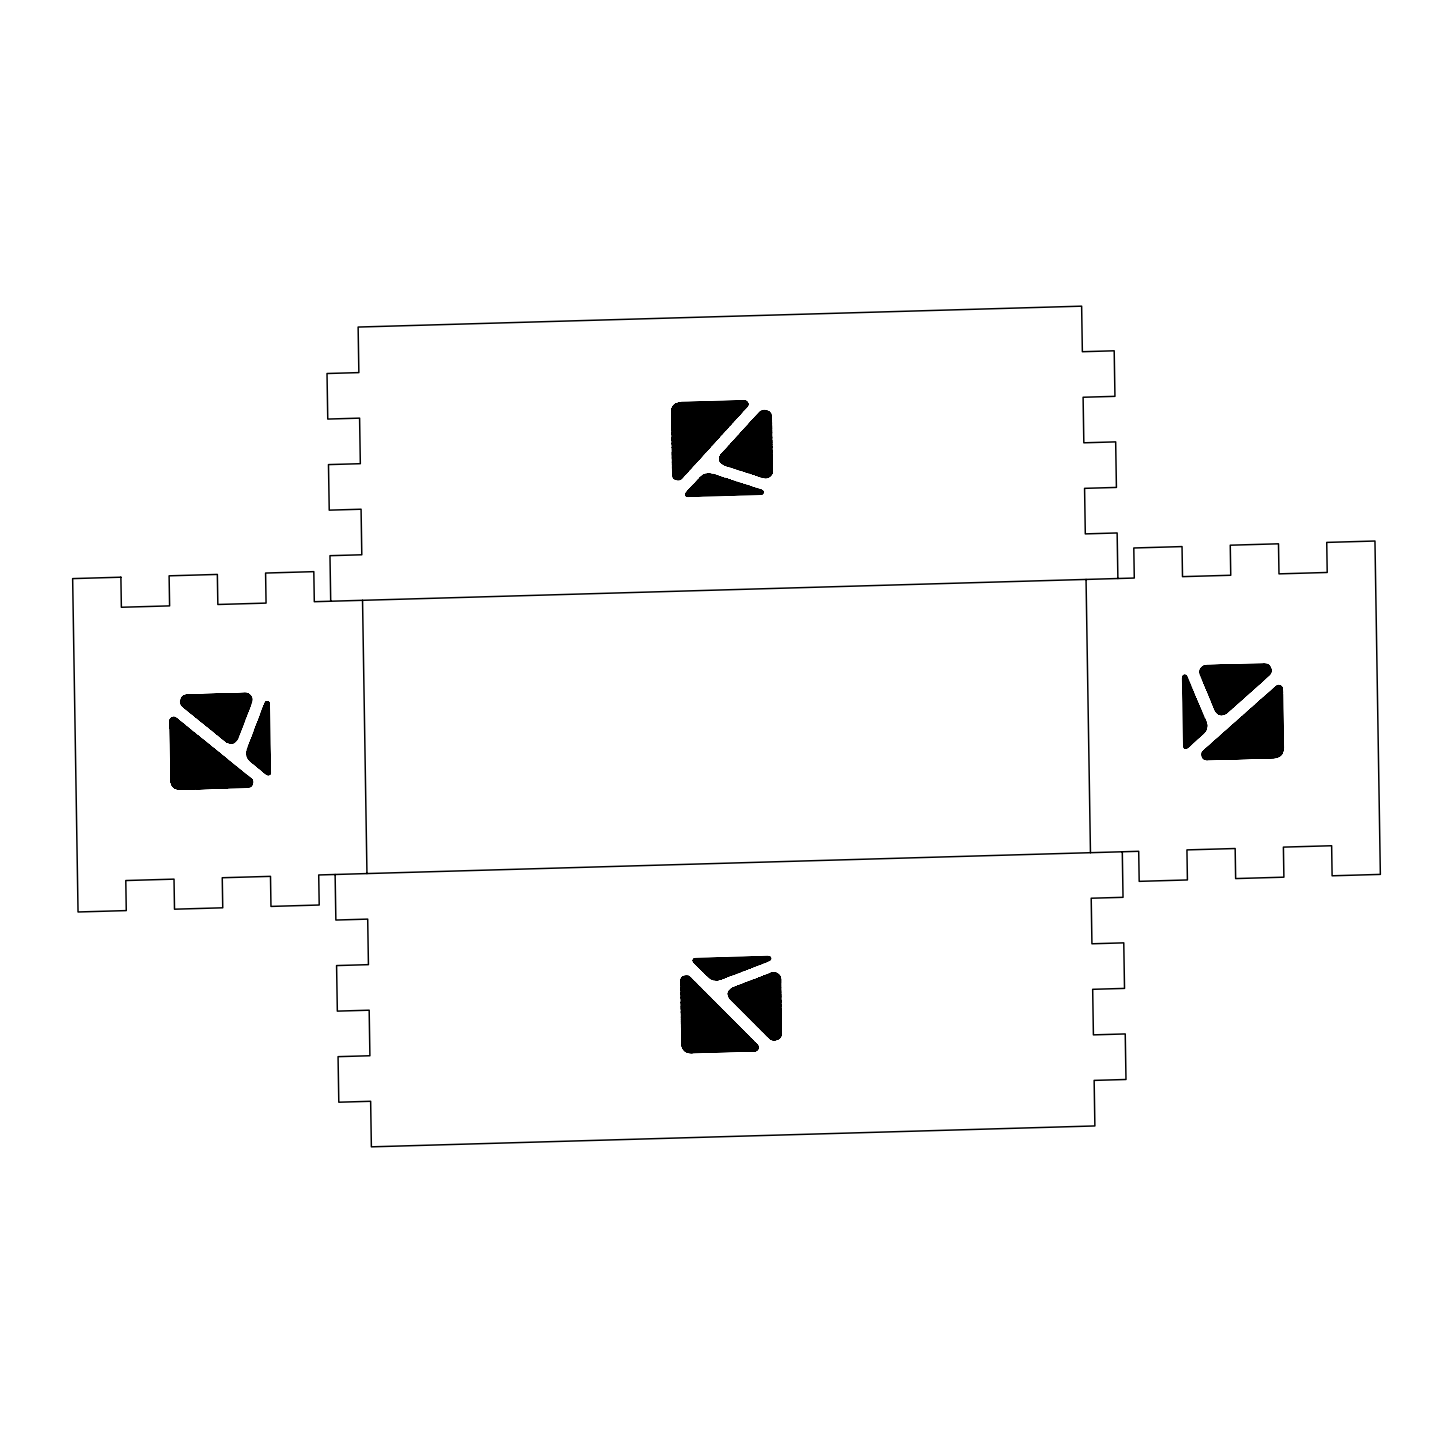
<?xml version="1.0" encoding="UTF-8"?>
<svg xmlns="http://www.w3.org/2000/svg" width="1453" height="1453" viewBox="0 0 1453 1453"><rect width="100%" height="100%" fill="white"/><g stroke="black" fill="none" stroke-linecap="round" stroke-linejoin="round"><path stroke-width="1.5" d="M762.08 963.212L717.728 979.849A11.533 10.879 -7.5 0 1 711.425 978.723L695.842 964.065A45.642 43.027 -7.5 0 1 694.062 962.158L693.971 962.031A3.487 3.287 -7.5 0 1 693.353 960.324L694.007 959.18A3.632 3.415 -7.5 0 1 695.478 958.689L767.511 956.583M780.461 979.558L780.497 1036.425A5.83 5.503 -7.5 0 1 779.08 1038.15L775.212 1039.821A6.157 5.812 -7.5 0 1 770.344 1038.623L730.205 998.538L728.443 993.725A6.175 5.812 -7.5 0 1 729.115 991.436L733.365 987.949L773.377 972.856A6.993 6.593 -7.5 0 1 779.189 975.599A7.12 6.702 -7.5 0 1 780.261 977.833L780.461 979.558L752.327 980.539M750.838 1051.046L755.378 1050.737A3.687 3.469 -7.5 0 0 757.449 1049.284L757.594 1049.03A4.686 4.413 -7.5 0 0 757.976 1048.194L758.048 1047.922A3.287 3.088 -7.5 0 0 758.121 1047.123A3.16 2.979 -7.5 0 0 757.994 1046.378L688.45 976.38A4.413 4.159 -7.5 0 0 685.634 975.926L682.946 976.979A4.522 4.268 -7.5 0 0 681.693 978.269L681.893 1043.526L683.528 1049.084A8.246 7.774 -7.5 0 0 686.179 1051.463L692.173 1052.735M1282.436 692.918L1282.164 688.195A3.687 3.469 -7.5 0 0 1280.656 686.252L1280.384 686.125A4.686 4.413 -7.5 0 0 1279.512 685.78L1279.221 685.707A3.287 3.088 -7.5 0 0 1278.368 685.634A3.16 2.979 -7.5 0 0 1277.587 685.78L1202.394 752.545A4.413 4.159 -7.5 0 0 1201.885 755.215L1202.957 757.739A4.522 4.268 -7.5 0 0 1204.301 758.902L1273.391 757.721L1279.312 756.087A8.246 7.774 -7.5 0 0 1281.873 753.544L1283.308 747.859L1282.454 693.808M672.321 408.347L673.611 477.547A4.522 4.268 -7.5 0 0 674.882 478.764L677.625 479.653A4.413 4.159 -7.5 0 0 680.422 479.054L747.623 405.096A3.16 2.979 -7.5 0 0 747.732 404.352A3.287 3.088 -7.5 0 0 747.641 403.571L747.55 403.298A4.686 4.413 -7.5 0 0 747.151 402.481L746.969 402.227A3.687 3.469 -7.5 0 0 744.862 400.901L681.657 402.554L675.718 404.17A8.246 7.774 -7.5 0 0 673.139 406.695L672.321 408.347L747.26 405.968M269.205 704.523L270.276 772.524A3.632 3.415 -7.5 0 1 269.822 773.959L268.66 774.631A3.487 3.287 -7.5 0 1 266.825 774.104L266.68 774.031A45.642 43.027 -7.5 0 1 264.573 772.433L248.354 758.412A11.533 10.879 -7.5 0 1 246.865 752.545L265.754 702.326A1.98 1.871 -7.5 0 1 268.206 702.108M249.553 706.812L237.584 738.16L234.078 742.338A6.175 5.812 -7.5 0 1 231.681 743.064L226.523 741.629L182.261 705.613A6.157 5.812 -7.5 0 1 180.735 701.072L182.352 697.349A5.83 5.503 -7.5 0 1 184.113 695.933L246.138 693.481A7.12 6.702 -7.5 0 1 248.536 694.389A6.993 6.593 -7.5 0 1 251.732 699.728L249.553 706.812L249.353 694.952M170.891 779.97L172.526 785.564A8.246 7.774 -7.5 0 0 175.159 787.962L181.116 789.233L250.188 786.436A4.522 4.268 -7.5 0 0 251.496 785.201L252.477 782.604A4.413 4.159 -7.5 0 0 251.896 779.97M720.851 455.316L719.798 459.402A6.175 5.812 -7.5 0 0 720.543 461.654L724.92 464.906L765.386 477.674A6.993 6.593 -7.5 0 0 771.089 474.586A7.12 6.702 -7.5 0 0 772.088 472.298L770.435 413.742A5.83 5.503 -7.5 0 0 768.964 412.107L765.041 410.672A6.157 5.812 -7.5 0 0 760.21 412.143L720.851 455.316L771.87 453.954L720.652 455.643M1182.651 678.17L1183.777 746.17A3.632 3.415 -7.5 0 0 1184.286 747.55L1185.466 748.168A3.487 3.287 -7.5 0 0 1187.283 747.55L1187.428 747.46A45.642 43.027 -7.5 0 0 1189.48 745.752L1205.227 730.805A11.533 10.879 -7.5 0 0 1206.535 724.847L1186.048 675.772A1.98 1.871 -7.5 0 0 1183.596 675.699A3.705 3.487 -7.5 0 0 1182.742 678.151M690.901 487.99L688.195 490.914A45.642 43.027 -7.5 0 0 686.47 492.948L686.379 493.076A3.487 3.287 -7.5 0 0 685.816 494.819L686.524 495.909A3.632 3.415 -7.5 0 0 688.014 496.308L760.046 494.256A3.705 3.487 -7.5 0 0 762.698 493.402A1.998 1.889 -7.5 0 0 762.207 490.787L709.536 473.896A11.533 10.879 -7.5 0 0 703.288 475.385L691.21 487.663M1268.996 674.828L1269.559 674.228A6.157 5.812 -7.5 0 0 1270.939 669.615L1269.195 665.983A5.83 5.503 -7.5 0 0 1267.397 664.675L1205.336 665.801A7.12 6.702 -7.5 0 0 1202.975 666.836A6.993 6.593 -7.5 0 0 1199.96 672.376L1215.344 709.936L1218.976 713.913A6.175 5.812 -7.5 0 0 1221.392 714.495L1226.495 712.769L1268.996 674.828L1268.887 665.674M251.896 779.97L174.614 717.619A3.16 2.979 -7.5 0 0 173.815 717.528A3.287 3.088 -7.5 0 0 172.98 717.637L172.689 717.709A4.686 4.413 -7.5 0 0 171.817 718.109L171.563 718.272A3.687 3.469 -7.5 0 0 170.11 720.288L170.001 724.575M763.243 962.758L769.799 959.943A1.998 1.889 -7.5 0 0 770.126 957.418A3.705 3.487 -7.5 0 0 767.529 956.655M678.26 403.044L745.516 401.101M676.045 403.97L746.715 401.918M675.027 404.642L747.187 402.554M674.755 404.86L747.314 402.753M674.047 405.514L747.587 403.389M673.865 405.732L747.641 403.607M673.266 406.495L747.732 404.352M673.193 406.604L747.732 404.461M672.757 407.367L747.623 405.096M672.703 407.476L747.568 405.314M672.103 408.983L746.588 406.84M672.049 409.201L746.497 406.949M671.904 409.855L745.789 407.712M671.867 410.073L745.68 407.821M744.971 408.602L671.758 410.818L744.771 408.82M671.704 411.671L744.172 409.474M671.704 411.78L743.972 409.692M671.704 412.634L743.373 410.345M671.704 413.487L742.574 411.235M762.607 410.872L765.749 410.781M671.722 414.123L741.775 412.107M761.045 411.544L767.674 411.362M671.722 414.341L741.666 412.216M760.7 411.78L768.11 411.562M671.74 414.977L740.976 412.979M759.883 412.434L769.055 412.18M671.74 415.195L740.867 413.088M759.665 412.652L769.309 412.38M671.758 415.939L740.176 413.869M758.92 413.433L769.999 413.106L758.811 413.542M671.758 416.048L739.977 414.087M739.377 414.741L671.758 416.793L739.177 414.959M770.544 413.942L758.085 414.305L770.599 414.051M671.776 417.756L738.578 415.612M757.158 415.286L770.944 414.886M671.795 418.609L737.779 416.484M756.341 416.176L771.162 415.74M671.795 419.245L736.98 417.374M755.723 416.829L771.252 416.375M671.813 419.463L736.871 417.483M755.524 417.047L771.289 416.593M671.813 420.099L736.181 418.246M754.924 417.701L771.307 417.229L754.725 417.919M671.813 420.317L736.072 418.355M735.381 419.118L671.831 421.061L735.182 419.336M754.016 418.7L771.325 418.083L753.925 418.809M671.849 421.915L734.582 420.008M753.217 419.572L771.343 418.936M671.849 422.024L734.383 420.226M753.126 419.681L771.343 419.154M671.867 422.877L733.783 420.88M752.327 420.553L771.361 419.79M671.867 423.513L732.984 421.751M751.728 421.225L771.38 420.643L751.528 421.443M671.867 423.731L732.875 421.86M671.885 424.367L732.185 422.641L671.885 424.585M750.929 422.096L771.38 421.497L750.729 422.314M671.904 425.329L731.386 423.513M750.02 423.077L771.398 422.351M671.904 425.438L731.186 423.731M749.93 423.186L771.398 422.569M671.922 426.183L730.587 424.385M749.239 423.949L771.416 423.204M671.922 426.292L730.387 424.603M749.13 424.076L771.416 423.422M671.922 427.146L729.787 425.275M748.331 424.948L771.434 424.058M671.94 427.999L728.988 426.147M747.55 425.82L771.452 424.912M671.958 428.635L728.189 427.019L671.958 428.853M746.951 426.474L771.452 425.765M746.751 426.692L771.452 425.874M671.976 429.507L727.39 427.89M746.152 427.364L771.47 426.619M671.976 429.707L727.299 427.999M745.952 427.582L771.47 426.728M671.976 430.451L726.591 428.78M745.262 428.344L771.489 427.473M671.994 430.56L726.391 428.998M745.153 428.453L771.489 427.691M725.792 429.652L671.994 431.305L725.592 429.87M771.507 428.326L744.463 429.216L771.507 428.544M672.012 432.267L724.993 430.524M743.573 430.215L771.507 429.18M672.031 432.921L724.193 431.414M742.973 430.869L771.525 430.034M672.031 433.121L724.084 431.523M742.774 431.087L771.525 430.142M672.031 433.775L723.394 432.286M742.174 431.741L771.543 430.887L741.974 431.959M672.049 433.975L723.285 432.395M722.595 433.157L672.049 434.719L722.395 433.375M741.284 432.722L771.561 431.759M741.175 432.849L771.561 431.959M721.796 434.047L672.067 435.591L721.596 434.265M740.485 433.612L771.561 432.613M740.376 433.721L771.579 432.812M672.085 436.536L720.997 434.919M739.577 434.592L771.579 433.466M672.103 437.389L720.198 435.791M738.778 435.464L771.597 434.32M672.103 438.043L719.398 436.681M738.197 436.136L771.616 435.173L737.997 436.354M672.103 438.243L719.289 436.79M672.121 438.897L718.599 437.553M737.397 437.008L771.616 436.027L737.198 437.226M672.121 439.097L718.49 437.662M672.14 439.859L717.8 438.425M736.489 437.989L771.634 436.881M672.14 439.95L717.6 438.643M736.399 438.098L771.634 437.081M672.14 440.604L717.001 439.296M735.69 438.879L771.652 437.734M672.158 440.804L716.801 439.532M735.599 438.988L771.652 437.934M672.158 441.658L716.202 440.186M734.8 439.859L771.67 438.588M672.176 442.529L715.403 441.058M734.001 440.731L771.67 439.442M672.194 443.165L714.604 441.93M733.402 441.403L771.688 440.295M672.194 443.383L714.495 442.039M733.202 441.621L771.688 440.404M672.212 444.019L713.804 442.82M732.603 442.275L771.706 441.149M672.212 444.237L713.695 442.929M732.403 442.493L771.706 441.258M713.005 443.692L672.212 444.981L712.805 443.91M731.694 443.256L771.725 442.003M731.604 443.365L771.725 442.202M712.206 444.564L672.23 445.835L712.006 444.781M730.895 444.128L771.725 442.856M730.805 444.255L771.743 443.056M672.249 446.797L711.407 445.453M730.005 445.127L771.743 443.71M672.267 447.433L710.608 446.325L672.267 447.651M729.406 445.78L771.761 444.564M729.206 445.998L771.761 444.672M728.607 446.652L771.779 445.417L728.407 446.87M709.01 448.087L672.285 449.249L708.81 448.305M771.779 446.271L727.699 447.651L771.779 446.489M726.9 448.523L771.797 447.124M726.809 448.632L771.797 447.342M672.321 451.066L707.411 449.831M726.01 449.504L771.815 447.978M672.339 451.919L706.612 450.702M725.21 450.394L771.815 448.832M672.339 452.555L705.831 451.592M724.593 451.048L771.834 449.685L724.393 451.265M672.339 452.773L705.722 451.701M672.358 453.409L705.032 452.464L672.358 453.627M723.794 451.919L771.834 450.539M723.576 452.137L771.834 450.648M672.376 454.371L704.233 453.336M771.852 451.393L722.867 452.918L771.852 451.611M672.376 454.48L704.033 453.554M672.376 455.225L703.434 454.226M771.852 452.246L722.032 453.79L771.852 452.464M672.394 455.334L703.234 454.444M672.394 456.188L702.634 455.098M721.215 454.771L771.87 453.1M672.412 456.823L701.835 455.97M672.412 457.041L701.726 456.079M672.43 457.677L701.036 456.86M720.343 456.296L771.888 454.807M672.43 457.895L700.945 456.968M720.252 456.514L771.888 454.916M672.43 458.639L700.237 457.731M719.998 457.259L771.888 455.661M672.448 458.748L700.037 457.949M719.961 457.368L771.906 455.879M699.438 458.603L672.448 459.493L699.238 458.821M771.906 456.514L719.816 458.131L771.906 456.732M672.467 460.456L698.639 459.475M719.78 458.985L771.924 457.368M672.485 461.309L697.84 460.365M719.853 459.729L771.924 458.222M672.485 461.945L697.059 461.237L672.503 462.163M771.943 459.075L720.052 460.583L771.943 459.184M672.503 462.799L696.259 462.108M720.416 461.418L771.961 459.929L720.47 461.527M672.503 463.017L696.15 462.217M695.46 462.998L672.521 463.761L695.26 463.216M720.942 462.254L771.979 460.783M721.124 462.472L771.979 461.001M672.539 464.615L694.661 463.87M721.705 463.089L771.997 461.636M672.539 464.724L694.461 464.088M721.941 463.289L771.997 461.854M672.557 465.578L693.862 464.742M722.795 463.907L771.997 462.49M672.557 466.431L693.063 465.632M724.411 464.724L772.015 463.344M672.576 467.067L692.264 466.504L672.576 467.285M726.736 465.505L772.052 464.197L727.045 465.614M672.594 467.92L691.465 467.376M729.134 466.286L772.07 465.051M672.594 468.138L691.374 467.485M729.424 466.395L772.07 465.16M672.612 468.883L690.665 468.266M731.513 467.085L772.088 465.904M672.612 468.992L690.466 468.484M732.112 467.267L772.088 466.122M672.63 469.846L689.866 469.137M733.91 467.866L772.124 466.976M672.63 470.699L689.067 470.009M736.308 468.647L772.142 467.83M672.648 471.335L688.268 470.881M738.705 469.428L772.161 468.465M672.648 471.553L688.177 471.008M738.996 469.537L772.179 468.683M672.666 472.189L687.487 471.771L672.666 472.407M741.103 470.227L772.197 469.319M741.393 470.318L772.197 469.537M672.685 473.151L686.67 472.643M743.5 471.008L772.233 470.282M672.685 473.26L686.47 472.861M744.099 471.208L772.233 470.391M685.87 473.515L672.685 474.005L685.671 473.732M745.898 471.789L772.233 471.026M746.497 471.989L772.233 471.244M672.721 474.75L685.071 474.404M707.865 473.95L709.772 473.896M748.295 472.57L772.161 471.88M672.83 475.603L684.272 475.276M704.269 474.913L713.586 474.641M750.692 473.351L771.961 472.752M683.455 476.148L673.066 476.457L683.364 476.257M702.943 475.585L715.385 475.24M753.09 474.15L771.652 473.605M702.58 475.821L715.984 475.422M753.399 474.241L771.597 473.714M673.447 477.292L682.656 477.038M701.636 476.493L717.782 476.021M755.487 474.931L771.162 474.477M673.502 477.401L682.547 477.147M701.363 476.711L718.381 476.221M755.796 475.022L771.089 474.586M674.083 478.128L681.838 477.91M700.491 477.474L720.488 476.893M757.885 475.712L770.49 475.349M674.301 478.346L681.62 478.128M700.382 477.583L720.779 477.002M758.484 475.912L770.272 475.567M675.209 478.963L680.821 478.8M699.656 478.364L722.886 477.692M760.282 476.493L769.509 476.239M675.627 479.163L680.476 479.018M699.565 478.473L723.176 477.783M760.882 476.693L769.2 476.457M698.82 479.345L725.592 478.564M762.662 477.292L767.91 477.129M698.239 479.999L727.39 479.163M698.039 480.216L727.989 479.363M697.458 480.87L729.806 479.944M697.258 481.088L730.405 480.144M696.55 481.869L732.512 480.834M696.459 481.978L732.821 480.925M695.751 482.741L734.927 481.615M695.66 482.85L735.218 481.706M694.843 483.722L737.634 482.487M694.025 484.612L740.049 483.286M693.408 485.266L741.847 483.867M693.208 485.484L742.465 484.067M692.609 486.137L744.263 484.648M692.391 486.355L744.862 484.848M691.682 487.136L746.969 485.538M691.592 487.245L747.278 485.629M749.385 486.319L690.883 488.008L749.675 486.41M689.975 488.989L752.091 487.209M689.358 489.661L753.889 487.79M689.158 489.879L754.507 487.99M688.54 490.533L756.305 488.571M688.341 490.751L756.904 488.771M758.956 489.461L687.669 491.514L759.229 489.552M686.924 492.385L761.209 490.242M686.833 492.494L761.481 490.351M686.197 493.384L762.589 491.168M685.889 494.238L762.916 492.022M762.335 493.53L686.216 495.727L762.207 493.639M694.025 959.162L769.545 956.982M693.699 959.38L769.836 957.182M693.335 960.142L770.362 957.927M693.335 960.251L770.399 958.017M693.426 960.887L770.453 958.671M693.499 961.105L770.435 958.871M693.771 961.741L770.163 959.525M694.425 962.576L769.073 960.415M695.188 963.393L766.857 961.323M695.297 963.502L766.585 961.45M696.005 964.229L764.55 962.249M696.096 964.338L764.26 962.376M696.841 965.064L762.189 963.176M697.04 965.264L761.59 963.412M697.676 965.9L759.792 964.102M697.894 966.1L759.211 964.338M698.512 966.717L757.413 965.028M699.347 967.553L755.033 965.936M700.183 968.388L752.654 966.863M700.292 968.479L752.363 966.99M701.036 969.205L750.275 967.789M701.127 969.314L749.984 967.898M701.872 970.041L747.895 968.715M702.09 970.241L747.296 968.951M702.707 970.876L745.516 969.641M702.925 971.076L744.917 969.859M703.561 971.694L743.119 970.568M740.739 971.476L704.378 972.529L740.449 971.603M705.214 973.365L738.36 972.402M705.304 973.474L738.07 972.529M706.031 974.2L735.981 973.328M706.231 974.4L735.381 973.564M706.83 975.017L733.602 974.255M770.998 973.274L775.63 973.147M707.03 975.235L733.002 974.491M770.689 973.401L775.938 973.238M683.255 976.779L688.867 976.616M707.611 975.853L731.222 975.181M768.328 974.309L777.555 974.055M682.165 977.651L689.903 977.433M708.446 976.688L728.843 976.089M765.967 975.235L778.554 974.872M681.675 978.305L690.538 978.051M709.445 977.506L726.482 977.015M764.187 975.926L779.117 975.508M681.548 978.523L690.756 978.269M709.591 977.615L726.173 977.142M763.588 976.162L779.262 975.708M681.257 979.177L691.374 978.886M710.699 978.323L724.103 977.942M761.826 976.852L779.662 976.343M681.185 979.395L691.592 979.104M710.88 978.432L723.812 978.051M761.227 977.088L779.771 976.543M681.003 980.139L692.318 979.831M712.424 979.14L721.741 978.868M759.156 977.887L780.098 977.288L758.847 978.014M680.985 980.248L692.427 979.921M712.987 979.34L721.124 979.104M693.154 980.648L680.912 981.011L693.263 980.757M716.038 979.885L717.945 979.831M756.777 978.813L780.334 978.141M756.486 978.922L780.352 978.25M680.894 981.974L694.098 981.592M754.107 979.849L780.461 979.086M680.912 982.609L694.716 982.21M680.912 982.827L694.915 982.41M751.746 980.775L780.461 979.849M680.93 983.463L695.533 983.045M749.966 981.465L780.461 980.593M680.93 983.681L695.751 983.245M749.367 981.701L780.461 980.702M680.948 984.426L696.459 983.972M747.296 982.5L780.461 981.447M680.948 984.535L696.568 984.081M746.987 982.628L780.461 981.665M697.295 984.807L680.948 985.279L697.404 984.916M744.917 983.427L780.461 982.301M744.626 983.554L780.461 982.519M680.967 986.242L698.221 985.733M742.265 984.462L780.461 983.154M680.985 987.096L699.038 986.569M739.886 985.388L780.461 984.008M680.985 987.731L699.674 987.186M738.124 986.078L780.461 984.862L737.525 986.315M681.003 987.949L699.874 987.404M681.003 988.585L700.491 988.022M735.763 987.005L780.479 985.715L735.182 987.241M681.003 988.803L700.691 988.222M733.129 988.04L780.479 986.569L732.857 988.149M681.039 990.401L702.253 989.784M731.44 988.948L780.497 987.422M681.039 990.51L702.344 989.893M731.277 989.057L780.497 987.64M681.057 991.364L703.179 990.728M730.223 989.947L780.497 988.276M681.057 992.217L703.997 991.545M729.497 990.819L780.515 989.13M681.076 992.853L704.614 992.181M729.097 991.473L780.533 989.983L728.988 991.691M681.076 993.071L704.832 992.381M681.094 993.707L705.45 992.998M728.716 992.326L780.533 990.837M681.094 993.925L705.649 993.216M728.661 992.544L780.533 990.946M681.094 994.669L706.376 993.943M728.48 993.307L780.552 991.691M681.112 994.778L706.467 994.052M728.48 993.416L780.552 991.909M728.425 994.161L780.57 992.544M728.425 994.27L780.57 992.762M681.13 996.486L708.12 995.705M728.48 994.905L780.588 993.398M681.148 997.121L708.737 996.322M780.606 994.252L728.661 995.759L780.606 994.361M681.148 997.339L708.955 996.54M681.148 997.975L709.573 997.158M780.624 995.105L728.97 996.595L780.624 995.214M681.166 998.193L709.772 997.357M710.499 998.084L681.166 998.938L710.59 998.193M729.406 997.448L780.642 995.959M729.551 997.648L780.642 996.177M711.316 998.919L681.185 999.791L711.425 999.028M729.987 998.284L780.661 996.812M730.169 998.483L780.661 997.03M681.203 1000.754L712.242 999.864M730.732 999.101L780.679 997.666M681.221 1001.607L713.078 1000.681M731.604 999.936L780.697 998.52M681.221 1002.243L713.695 1001.317M732.457 1000.772L780.715 999.373L732.548 1000.881M681.221 1002.461L713.895 1001.517M681.239 1003.097L714.513 1002.134M681.239 1003.315L714.731 1002.352M715.439 1003.079L681.257 1004.059L715.548 1003.188M734.128 1002.425L780.733 1001.081M734.328 1002.643L780.751 1001.299M681.275 1004.913L716.275 1003.914L681.275 1005.022M734.964 1003.26L780.751 1001.934M735.164 1003.46L780.77 1002.152M681.275 1005.876L717.201 1004.84M735.781 1004.096L780.77 1002.788M681.294 1006.511L717.818 1005.458M736.617 1004.913L780.788 1003.642L736.707 1005.022M681.294 1006.729L718.018 1005.676M681.312 1007.365L718.636 1006.293M737.434 1005.748L780.806 1004.495M681.312 1007.583L718.854 1006.493M737.543 1005.857L780.806 1004.604M681.33 1008.328L719.58 1007.22M738.269 1006.584L780.824 1005.349M681.33 1008.436L719.671 1007.329M738.469 1006.784L780.824 1005.567M681.33 1009.181L720.397 1008.055M739.087 1007.419L780.842 1006.202M681.348 1009.29L720.506 1008.164M739.305 1007.619L780.842 1006.42M681.348 1010.144L721.324 1009M739.922 1008.237L780.842 1007.056M681.366 1010.997L722.159 1009.817M740.739 1009.072L780.86 1007.91M681.384 1011.633L722.777 1010.453M741.575 1009.908L780.879 1008.763M681.384 1011.851L722.976 1010.652M741.666 1009.998L780.879 1008.872M681.384 1012.487L723.594 1011.27M780.897 1009.617L742.392 1010.743L780.897 1009.726M681.403 1012.705L723.812 1011.488M724.52 1012.214L681.403 1013.449L724.629 1012.323M743.228 1011.56L780.915 1010.471M743.427 1011.778L780.915 1010.689M725.356 1013.05L681.421 1014.303L725.465 1013.141M744.045 1012.396L780.915 1011.324M744.263 1012.596L780.933 1011.542M681.439 1015.157L726.282 1013.976M744.88 1013.231L780.933 1012.178M681.457 1016.119L727.099 1014.812M745.698 1014.049L780.951 1013.032M727.735 1015.429L681.457 1016.773L727.935 1015.629M746.533 1014.884L780.969 1013.885L746.624 1014.993M681.475 1017.627L728.552 1016.265M681.475 1017.826L728.77 1016.464M729.479 1017.191L681.493 1018.571L729.588 1017.3M748.186 1016.555L780.987 1015.593M748.386 1016.755L780.987 1015.81M681.511 1019.425L730.314 1018.026M749.003 1017.372L781.006 1016.446M681.511 1019.534L730.423 1018.135M749.203 1017.59L781.006 1016.664M681.511 1020.387L731.24 1018.953M749.821 1018.208L781.024 1017.3M681.53 1021.041L731.858 1019.588M750.656 1019.043L781.024 1018.153L750.765 1019.134M681.53 1021.241L732.076 1019.788M681.548 1021.895L732.693 1020.406M751.473 1019.861L781.042 1019.025M681.548 1022.095L732.893 1020.624M751.582 1019.97L781.042 1019.116M681.566 1022.858L733.62 1021.35M752.309 1020.696L781.06 1019.879M681.566 1022.948L733.729 1021.441M752.509 1020.914L781.06 1020.079M681.566 1023.711L734.455 1022.185M753.126 1021.532L781.078 1020.732M681.566 1023.802L734.564 1022.276M753.326 1021.731L781.078 1020.932M681.584 1024.656L735.381 1023.112M753.944 1022.367L781.078 1021.586M681.602 1025.509L736.217 1023.947M754.779 1023.184L781.096 1022.44M681.62 1026.163L736.834 1024.565M755.596 1024.02L781.115 1023.293M681.62 1026.363L737.034 1024.765M755.705 1024.129L781.115 1023.384M681.62 1027.017L737.652 1025.4M756.414 1024.855L781.133 1024.147L756.523 1024.964M681.62 1027.217L737.87 1025.6M738.578 1026.327L681.639 1027.979L738.687 1026.436M757.231 1025.691L781.151 1025.001M757.449 1025.891L781.151 1025.2M739.414 1027.162L681.657 1028.833L739.523 1027.271M758.066 1026.508L781.151 1025.854L758.266 1026.726M681.675 1029.796L740.34 1028.088M758.884 1027.344L781.169 1026.708M681.675 1030.431L740.957 1028.724M759.701 1028.179L781.187 1027.562M681.693 1030.649L741.175 1028.924M759.81 1028.288L781.187 1027.671M681.693 1031.285L741.793 1029.541M760.537 1029.015L781.187 1028.415L760.627 1029.105M681.693 1031.503L741.993 1029.759M742.719 1030.486L681.711 1032.248L742.828 1030.577M761.354 1029.832L781.205 1029.269M761.572 1030.05L781.205 1029.469M681.729 1033.101L743.536 1031.303M762.189 1030.667L781.224 1030.123M681.729 1033.21L743.645 1031.412M762.389 1030.867L781.224 1030.322M681.748 1034.064L744.481 1032.248M763.007 1031.503L781.242 1030.976M681.748 1034.917L745.298 1033.083M763.842 1032.32L781.242 1031.83M681.766 1035.553L745.916 1033.701M764.659 1033.156L781.26 1032.683L764.768 1033.265M681.766 1035.771L746.134 1033.9M681.784 1036.407L746.751 1034.536M765.495 1033.991L781.26 1033.537M681.784 1036.625L746.951 1034.736M765.604 1034.1L781.242 1033.646M681.802 1037.369L747.677 1035.462M766.33 1034.827L781.169 1034.391M681.802 1037.478L747.786 1035.571M766.548 1035.026L781.133 1034.609M767.184 1035.644L780.969 1035.244M767.384 1035.862L780.915 1035.462M681.82 1039.186L749.439 1037.224M768.038 1036.479L780.661 1036.116M681.838 1040.039L750.257 1038.06M768.891 1037.315L780.17 1036.988M681.838 1040.675L750.874 1038.677M779.426 1037.86L769.763 1038.132L779.298 1037.969M681.857 1040.893L751.092 1038.895M681.857 1041.529L751.71 1039.513M770.835 1038.968L778.245 1038.75M681.857 1041.747L751.909 1039.712M770.998 1039.058L778.045 1038.859M752.636 1040.439L681.875 1042.491L752.745 1040.548M772.76 1039.767L775.902 1039.676M681.893 1043.454L753.562 1041.383M681.911 1044.089L754.398 1042.219M755.015 1042.836L682.002 1044.943L755.233 1043.036M682.129 1045.797L755.851 1043.672M682.165 1045.906L756.069 1043.872M682.347 1046.632L756.795 1044.598M682.42 1046.85L756.904 1044.707M682.656 1047.486L757.522 1045.434L682.747 1047.704M683.055 1048.321L757.994 1046.378M683.582 1049.175L758.139 1047.232M685.198 1050.828L757.758 1048.739M685.344 1050.937L757.703 1048.848M686.506 1051.645L757.176 1049.611M686.942 1051.845L756.977 1049.829M688.758 1052.444L756.014 1050.501M689.775 1052.626L755.415 1050.719M747.06 1051.155L749.421 1051.1M262.866 771.053L261.613 712.152M170.001 725.029L170.055 728.153M1281.909 687.578L1282.945 751.092M1280.983 686.506L1282.073 753.217M1280.075 685.979L1281.183 754.488M1279.167 685.689L1280.293 755.36M1278.495 685.634L1279.403 756.032M1277.587 685.78L1278.513 756.541M1276.697 686.179L1277.605 756.94M1275.788 686.833L1276.697 757.231M1274.899 687.65L1275.807 757.449M1274.009 688.45L1274.899 757.594M1273.119 689.249L1273.99 757.685M1272.229 690.048L1273.1 757.721M1270.757 668.961L1270.794 671.922M1271.339 690.829L1272.192 757.739M1269.813 666.764L1269.922 673.756M1270.449 691.628L1271.284 757.776M1269.559 692.427L1270.376 757.794M1267.979 664.984L1268.142 675.627M1268.651 693.208L1269.468 757.83M1267.07 664.53L1267.252 676.444M1267.761 694.007L1268.578 757.848M1266.162 664.239L1266.362 677.261M1266.871 694.806L1267.67 757.885M1265.254 664.075L1265.472 678.079M1265.981 695.587L1266.762 757.903M1264.346 664.003L1264.582 678.878M1265.091 696.387L1265.854 757.939M1263.656 664.003L1263.692 679.677M1264.201 697.186L1264.964 757.957M1263.02 680.276L1262.766 664.021L1262.802 680.476M1263.311 697.967L1264.273 757.976M1263.202 698.076L1264.056 757.976M1262.13 681.076L1261.858 664.057L1261.912 681.275M1262.421 698.766L1263.365 758.012M1262.312 698.875L1263.147 758.012M1261.24 681.857L1260.95 664.075L1261.022 682.056M1261.531 699.565L1262.475 758.03M1261.404 699.656L1262.239 758.03M1260.35 682.656L1260.042 664.112L1260.114 682.856M1260.623 700.364L1261.567 758.048M1260.514 700.455L1261.331 758.066M1259.46 683.455L1259.133 664.13L1259.224 683.655M1259.733 701.145L1260.659 758.085M1259.624 701.254L1260.441 758.085M1258.552 684.236L1258.244 664.148L1258.334 684.436M1258.843 701.944L1259.751 758.103M1258.734 702.035L1259.533 758.121M1257.662 685.035L1257.335 664.184L1257.444 685.235M1257.953 702.743L1258.843 758.139M1257.844 702.834L1258.625 758.139M1256.772 685.816L1256.427 664.203L1256.554 686.016M1257.063 703.524L1257.953 758.157M1256.954 703.633L1257.717 758.157M1255.882 686.615L1255.519 664.239L1255.664 686.815M1256.173 704.324L1257.045 758.194M1256.064 704.414L1256.809 758.194M1254.992 687.396L1254.611 664.257L1254.774 687.596M1256.137 758.212L1255.283 705.123L1255.919 758.212M1254.102 688.195L1253.721 664.293L1253.885 688.395M1254.393 705.904L1255.229 758.23M1254.284 706.013L1255.011 758.248M1253.212 688.976L1252.813 664.312L1252.976 689.176M1254.32 758.266L1253.503 706.703L1254.102 758.266M1252.323 689.775L1251.905 664.33L1252.086 689.975M1252.595 707.502L1253.43 758.284M1252.486 707.593L1253.194 758.303M1251.433 690.556L1250.997 664.366L1251.196 690.756M1252.522 758.321L1251.705 708.283L1252.286 758.321M1250.524 691.356L1250.089 664.384L1250.306 691.555M1250.815 709.082L1251.614 758.339M1250.706 709.191L1251.396 758.357M1249.634 692.137L1249.199 664.421L1249.417 692.336M1249.925 709.881L1250.706 758.375M1249.816 709.972L1250.488 758.375M1248.745 692.936L1248.29 664.439L1248.527 693.135M1249.035 710.68L1249.798 758.393M1248.926 710.771L1249.58 758.393M1247.855 693.735L1247.382 664.475L1247.637 693.916M1248.145 711.461L1248.908 758.412M1248.036 711.57L1248.672 758.43M1246.965 694.516L1246.474 664.493L1246.747 694.716M1247.255 712.261L1248 758.448M1247.146 712.37L1247.764 758.448M1246.075 695.315L1245.566 664.53L1245.857 695.515M1246.365 713.06L1247.092 758.466M1246.256 713.151L1246.874 758.484M1245.185 696.096L1244.676 664.548L1244.949 696.296M1245.475 713.859L1246.184 758.502M1245.348 713.95L1245.966 758.502M1244.295 696.895L1243.768 664.566L1244.059 697.095M1244.567 714.64L1245.275 758.52M1244.458 714.749L1245.058 758.539M1243.405 697.694L1242.86 664.602L1243.169 697.894M1243.677 715.439L1244.386 758.557M1243.568 715.548L1244.149 758.557M1242.497 698.475L1241.952 664.62L1242.279 698.675M1243.477 758.575L1242.787 716.238L1243.241 758.575M1241.607 699.274L1241.062 664.657L1241.389 699.474M1241.897 717.019L1242.569 758.611M1241.788 717.128L1242.351 758.611M1240.717 700.074L1240.154 664.675L1240.499 700.273M1241.661 758.629L1241.007 717.818L1241.443 758.629M1239.827 700.855L1239.246 664.711L1239.609 701.054M1240.117 718.617L1240.771 758.648M1240.008 718.708L1240.535 758.666M1238.937 701.654L1238.337 664.729L1238.719 701.853M1239.863 758.684L1239.227 719.398L1239.627 758.684M1237.429 664.766L1238.047 702.453M1238.337 720.198L1238.955 758.702M1237.32 664.766L1237.829 702.653M1238.228 720.288L1238.719 758.72M1236.539 664.784L1237.157 703.234M1237.447 720.997L1238.047 758.738M1236.412 664.784L1236.921 703.434M1237.32 721.088L1237.829 758.738M1235.631 664.802L1236.267 704.033M1236.539 721.778L1237.139 758.757M1235.522 664.82L1236.031 704.233M1236.43 721.887L1236.921 758.775M1234.723 664.838L1235.377 704.832M1235.649 722.577L1236.249 758.793M1234.614 664.838L1235.141 705.032M1235.54 722.668L1236.013 758.793M1233.815 664.856L1234.469 705.613M1234.759 723.376L1235.341 758.811M1233.706 664.875L1234.251 705.813M1234.65 723.467L1235.104 758.811M1232.907 664.893L1233.47 706.521L1232.689 664.893M1233.869 724.157L1234.323 758.847M1233.651 724.357L1234.215 758.847M1232.017 664.911L1232.58 707.302M1232.979 724.956L1233.415 758.866M1231.781 664.929L1232.471 707.411M1232.762 725.156L1233.306 758.866M1231.109 664.947L1231.69 708.101L1230.873 664.947M1232.09 725.737L1232.507 758.902M1231.872 725.937L1232.398 758.902M1230.201 664.984L1230.8 708.901M1231.2 726.536L1231.599 758.92M1229.983 664.984L1230.691 708.991M1230.963 726.736L1231.49 758.92M1229.292 665.002L1229.91 709.7L1229.075 665.02M1230.31 727.335L1230.709 758.938M1230.073 727.535L1230.582 758.956M1228.384 665.038L1229.02 710.499L1228.166 665.038M1229.42 728.116L1229.801 758.975M1229.184 728.316L1229.692 758.975M1227.494 665.074L1228.13 711.316M1228.511 728.916L1228.893 758.993M1227.258 665.074L1228.003 711.425M1228.294 729.115L1228.784 759.011M1226.586 665.093L1227.222 712.152M1227.622 729.715L1227.985 759.029M1226.35 665.111L1227.113 712.242M1227.404 729.896L1227.876 759.029M1225.678 665.129L1226.332 712.878M1226.732 730.496L1227.077 759.047M1225.46 665.129L1226.223 712.969M1226.514 730.696L1226.968 759.047M1224.77 665.147L1225.442 713.459M1225.842 731.295L1226.187 759.084M1224.552 665.165L1225.333 713.532M1225.624 731.495L1226.06 759.084M1223.862 665.183L1224.552 713.913M1224.952 732.076L1225.279 759.102M1223.644 665.202L1224.425 713.95M1224.734 732.276L1225.17 759.102M1222.972 665.22L1223.644 714.222M1224.062 732.875L1224.37 759.138M1222.736 665.22L1223.535 714.258M1223.844 733.075L1224.261 759.138M1222.064 665.238L1222.736 714.422M1223.172 733.674L1223.462 759.156M1221.828 665.256L1222.627 714.44M1222.936 733.874L1223.353 759.156M1221.156 665.274L1221.846 714.513M1222.282 734.455L1222.554 759.174M1220.938 665.274L1221.719 714.513M1222.046 734.655L1222.445 759.192M1220.248 665.292L1221.047 714.476M1221.392 735.254L1221.664 759.211L1221.156 735.454M1220.03 665.311L1220.829 714.458M1219.339 665.329L1220.139 714.313M1220.484 736.035L1220.756 759.229L1220.266 736.235M1219.121 665.329L1219.921 714.258M1218.449 665.347L1219.23 714.022M1219.594 736.834L1219.848 759.265L1219.376 737.034M1218.213 665.365L1218.994 713.913M1217.541 665.383L1218.322 713.55M1218.704 737.634L1218.94 759.283L1218.486 737.815M1217.305 665.383L1218.086 713.405M1216.633 665.401L1217.396 712.878M1217.814 738.415L1218.032 759.32L1217.596 738.614M1216.415 665.401L1217.178 712.66M1215.725 665.42L1216.488 711.897M1216.924 739.214L1217.142 759.338L1216.706 739.414M1215.507 665.438L1216.252 711.589M1214.835 665.456L1215.562 710.408M1216.034 739.995L1216.234 759.356L1215.816 740.195M1214.599 665.456L1215.326 709.899M1213.927 665.474L1214.617 708.247M1215.144 740.794L1215.326 759.392L1214.908 740.994M1213.691 665.474L1214.381 707.684M1213.019 665.492L1213.673 706.031M1214.254 741.593L1214.417 759.41L1214.018 741.793M1212.783 665.492L1213.437 705.468M1212.111 665.51L1212.728 703.815M1213.364 742.374L1213.509 759.447L1213.128 742.574M1211.893 665.51L1212.492 703.252M1211.203 665.528L1211.784 701.599M1212.456 743.173L1212.619 759.465L1212.238 743.373M1210.985 665.528L1211.548 701.036M1210.186 665.547L1210.858 699.365M1211.566 743.972L1211.711 759.501L1211.348 744.154M1210.077 665.547L1210.621 698.82M1209.277 665.547L1209.913 697.149M1210.676 744.753L1210.803 759.519L1210.458 744.953M1209.168 665.547L1209.677 696.586M1208.387 665.565L1208.969 694.915M1209.786 745.552L1209.895 759.538L1209.568 745.752M1208.26 665.565L1208.733 694.371M1207.479 665.565L1208.024 692.7M1208.896 746.352L1209.005 759.574L1208.678 746.551M1207.37 665.565L1207.788 692.137M1206.68 665.601L1207.08 690.466M1208.006 747.133L1208.097 759.592L1207.788 747.332M1206.462 665.619L1206.844 689.903M1205.79 665.71L1206.153 688.232M1207.116 747.932L1207.298 759.61M1205.554 665.746L1205.917 687.687M1206.517 724.629L1206.535 726.427M1206.88 748.132L1207.08 759.592M1204.882 665.928L1205.209 686.016M1205.663 721.342L1205.79 729.606M1206.226 748.731L1206.39 759.538M1204.664 666.001L1204.973 685.453M1205.554 721.069L1205.681 729.86M1205.99 748.931L1206.172 759.501M1203.974 666.273L1204.265 683.782M1204.719 719.126L1204.918 731.313M1205.336 749.53L1205.481 759.356M1203.756 666.382L1204.028 683.237M1204.61 718.835L1204.809 731.495M1205.1 749.73L1205.264 759.301M1203.084 666.764L1203.32 681.566M1203.665 716.62L1203.919 732.693M1204.428 750.347L1204.573 759.029M1202.194 667.436L1202.376 679.35M1202.721 714.386L1203.03 733.656M1203.538 751.147L1203.665 758.466M1201.304 668.398L1201.449 677.116M1201.776 712.152L1202.14 734.455M1202.648 752.145L1202.739 757.449M1200.414 669.942L1200.505 674.9M1200.85 709.918L1201.25 735.218M1199.906 707.702L1200.36 735.981M1198.961 705.45L1199.47 736.762M1198.017 703.216L1198.58 737.543M1197.072 700.982L1197.69 738.36M1196.146 698.748L1196.782 739.159M1195.201 696.514L1195.892 739.958M1194.257 694.28L1195.002 740.776M1193.313 692.046L1194.112 741.575M1192.368 689.794L1193.222 742.374M1191.424 687.56L1192.332 743.173M1190.497 685.344L1191.442 743.99M1189.553 683.092L1190.552 744.808M1188.608 680.876L1189.662 745.607M1187.664 678.714L1188.772 746.37M1186.738 676.626L1187.864 747.114M1185.811 675.627L1186.974 747.75M1184.903 675.336L1186.084 748.077M1184.231 675.409L1185.394 748.168M1183.323 675.954L1184.486 747.841M1117.884 578.512L1117.139 532.96L1085.3 533.887L1084.574 488.353L1116.413 487.427L1115.668 441.875L1083.829 442.802L1083.103 397.25L1114.941 396.342L1114.197 350.791L1082.358 351.717L1081.631 306.165L358.128 327.052L358.855 372.604L327.016 373.512L327.76 419.063L359.599 418.137L360.326 463.689L328.487 464.597L329.232 510.148L361.07 509.222L361.797 554.774L329.976 555.682L330.703 601.233M1122.297 851.767L1123.024 897.318L1091.203 898.226L1091.929 943.778L1123.768 942.852L1124.513 988.403L1092.674 989.311L1093.401 1034.863L1125.24 1033.937L1125.984 1079.488L1094.145 1080.396L1094.872 1125.948L371.369 1146.835L370.642 1101.283L338.803 1102.209L338.059 1056.658L369.897 1055.75L369.171 1010.198L337.332 1011.125L336.587 965.573L368.426 964.647L367.7 919.113L335.861 920.04L335.116 874.488M1086.045 579.438L1090.458 852.693M362.542 600.307L366.955 873.562M267.661 701.908L268.841 774.612L267.552 701.872M266.88 701.835L268.042 774.576M266.644 701.872L267.824 774.522M265.972 702.162L267.134 774.286M265.754 702.326L266.916 774.177M265.082 703.216L266.226 773.704M264.864 703.742L265.99 773.541M264.21 705.359L265.318 773.014M263.992 705.904L265.082 772.851M263.338 707.575L264.392 772.306M263.138 708.138L264.155 772.124M262.484 709.845L263.483 771.561M262.267 710.426L263.247 771.361M261.395 712.715L262.321 770.617M260.741 714.422L261.649 770.036M260.523 715.003L261.413 769.854M259.869 716.71L260.723 769.291M259.651 717.292L260.505 769.109M259.015 718.999L259.815 768.546M258.797 719.58L259.578 768.365M258.144 721.287L258.888 767.783M257.926 721.869L258.67 767.602M257.272 723.576L257.98 767.039M257.054 724.157L257.744 766.839M256.4 725.864L257.054 766.276M256.182 726.446L256.836 766.094M255.528 728.153L256.146 765.531M255.31 728.734L255.91 765.331M254.675 730.441L255.219 764.768M254.457 731.022L255.001 764.587M253.803 732.73L254.311 764.042M253.585 733.311L254.075 763.86M252.931 735.018L253.385 763.315M252.713 735.599L253.167 763.134M251.315 697.622L251.387 701.999M252.059 737.307L252.477 762.589M251.187 697.349L251.278 702.308M251.841 737.888L252.241 762.407M250.37 695.987L250.515 704.287M251.206 739.595L251.551 761.881M251.732 779.752L251.805 784.711M250.261 695.842L250.406 704.578M250.988 740.158L251.333 761.717M251.623 779.589L251.696 784.892M249.462 695.043L249.644 706.558M250.334 741.865L250.642 761.136M250.806 778.754L250.933 785.873M250.116 742.447L250.406 760.918M250.697 778.645L250.824 785.964M248.536 694.389L248.772 708.828M249.462 744.154L249.716 760.228M249.898 777.991L250.025 786.527M248.427 694.316L248.663 709.118M249.244 744.717L249.498 759.973M249.789 777.9L249.916 786.582M247.628 693.916L247.9 711.098M248.59 746.424L248.79 759.084M248.972 777.228L249.135 786.927L248.863 777.137M247.519 693.88L247.809 711.389M248.372 747.005L248.572 758.738M246.719 693.608L247.046 713.387M247.718 748.695L247.864 757.503M248.063 776.483L248.227 787.163L247.954 776.392M246.61 693.59L246.937 713.659M247.5 749.294L247.628 756.977M245.702 693.408L246.066 715.948M246.883 752.327L246.901 754.125M247.028 775.648L247.21 787.308M244.794 693.353L245.194 718.218M246.12 774.903L246.32 787.344M244.122 693.372L244.322 720.506M245.194 774.158L245.412 787.381M243.214 693.408L243.468 722.777M244.286 773.414L244.504 787.399M242.306 693.462L242.597 725.065M243.359 772.669L243.595 787.435M241.398 693.499L241.725 727.335M242.451 771.924L242.687 787.453M240.508 693.535L240.853 729.606M241.525 771.198L241.797 787.49M239.6 693.571L239.981 731.894M240.617 770.453L240.889 787.508M238.692 693.608L239.127 734.146M239.691 769.709L239.981 787.544M237.783 693.644L238.256 736.417M238.782 768.964L239.073 787.562M236.875 693.662L237.384 738.633M237.856 768.237L238.183 787.599M235.985 693.699L236.512 740.176M236.948 767.493L237.275 787.617M235.077 693.735L235.622 741.212M236.022 766.748L236.367 787.635M234.169 693.753L234.714 741.938M235.114 766.003L235.459 787.671M233.261 693.789L233.824 742.465M234.187 765.277L234.551 787.689M232.353 693.808L232.934 742.81M233.279 764.532L233.661 787.726M231.463 693.844L232.026 743.028M232.353 763.788L232.752 787.744M230.555 693.862L231.118 743.101M231.445 763.061L231.844 787.78M229.647 693.88L230.446 743.082M230.518 762.316L230.936 787.798M228.739 693.916L229.538 742.955M229.61 761.572L230.028 787.835M227.83 693.935L228.63 742.701M228.702 760.827L229.138 787.853M226.94 693.953L227.721 742.32M227.776 760.101L228.23 787.871M226.032 693.971L226.795 741.811M227.086 759.538L227.54 787.889M225.923 693.971L226.686 741.738M226.868 759.356L227.322 787.907M225.124 694.007L225.887 741.139M226.178 758.793L226.65 787.926M225.015 694.007L225.778 741.048M225.941 758.611L226.414 787.926M224.216 694.025L224.979 740.376M225.251 758.066L225.742 787.944M224.107 694.025L224.852 740.285M225.033 757.867L225.506 787.962M223.308 694.044L224.053 739.613M224.343 757.322L224.834 787.98M223.199 694.044L223.944 739.504M224.107 757.14L224.616 787.98M222.418 694.062L223.144 738.851M223.417 756.577L223.925 787.998M222.291 694.062L223.017 738.76M223.199 756.395L223.708 788.016M221.51 694.08L222.218 738.106M222.509 755.832L223.017 788.035M221.401 694.098L222.109 738.015M222.273 755.651L222.799 788.035M220.602 694.116L221.31 737.361M221.582 755.106L222.127 788.053M220.493 694.116L221.183 737.27M221.365 754.906L221.891 788.053M219.694 694.134L220.384 736.617M220.674 754.361L221.219 788.071M219.585 694.134L220.275 736.526M220.438 754.18L220.983 788.089M218.785 694.153L219.476 735.872M219.748 753.617L220.311 788.107M218.677 694.153L219.349 735.781M219.53 753.435L220.093 788.107M217.896 694.189L218.549 735.127M218.84 752.872L219.403 788.125M217.768 694.189L218.44 735.036M218.604 752.69L219.185 788.144M216.987 694.207L217.641 734.401M217.914 752.145L218.513 788.162M216.878 694.207L217.514 734.292M217.696 751.946L218.277 788.162M216.079 694.225L216.715 733.656M217.006 751.401L217.605 788.18M215.97 694.243L216.606 733.565M216.769 751.219L217.369 788.198M215.171 694.262L215.807 732.911M216.079 750.656L216.697 788.216M215.062 694.262L215.68 732.821M215.861 750.474L216.461 788.216M214.281 694.28L214.881 732.167L214.154 694.28M215.171 749.911L215.789 788.234M214.935 749.73L215.571 788.234M213.373 694.316L213.972 731.422M214.263 749.185L214.881 788.271M213.246 694.316L213.845 731.331M214.027 748.985L214.663 788.271M212.465 694.334L213.046 730.677L212.356 694.334M213.337 748.44L213.991 788.289M213.101 748.259L213.754 788.289M211.557 694.371L212.138 729.951L211.448 694.371M212.429 747.696L213.082 788.307M212.192 747.514L212.846 788.325M210.649 694.389L211.212 729.206L210.54 694.389M211.502 746.951L212.174 788.343M211.266 746.769L211.938 788.343M209.759 694.407L210.304 728.462M210.594 746.206L211.266 788.361M209.632 694.425L210.195 728.371M210.358 746.025L211.048 788.38M208.851 694.443L209.377 727.717L208.742 694.443M209.668 745.48L210.358 788.398M209.45 745.28L210.14 788.398M207.942 694.461L208.469 726.99L207.833 694.48M208.76 744.735L209.468 788.416M208.524 744.554L209.232 788.416M207.034 694.498L207.543 726.246M207.833 743.99L208.56 788.452M206.925 694.498L207.434 726.155M207.616 743.809L208.324 788.452M206.126 694.516L206.635 725.501M206.925 743.246L207.652 788.47M206.017 694.516L206.526 725.41M206.689 743.064L207.434 788.47M205.236 694.552L205.708 724.756L205.109 694.552M205.999 742.501L206.744 788.489M205.781 742.32L206.526 788.507M204.328 694.57L204.8 724.03L204.219 694.57M205.091 741.756L205.836 788.525M204.855 741.575L205.618 788.525M203.892 723.285L203.42 694.588L203.765 723.194M204.165 741.012L204.946 788.543M203.947 740.83L204.71 788.561M202.966 722.541L202.512 694.625L202.857 722.45M203.257 740.285L204.038 788.579M203.02 740.086L203.801 788.579M202.058 721.796L201.604 694.643L201.931 721.705M202.33 739.541L203.129 788.598M202.112 739.359L202.911 788.616M201.132 721.069L200.714 694.679L201.023 720.979M201.422 738.796L202.221 788.634M201.186 738.614L202.003 788.634M200.223 720.325L199.806 694.697L200.096 720.234M200.496 738.051L201.313 788.652M200.278 737.87L201.095 788.652M199.297 719.58L198.898 694.734L199.188 719.489M199.588 737.307L200.423 788.688M199.352 737.125L200.187 788.688M198.389 718.854L197.989 694.752L198.262 718.763M198.661 736.562L199.515 788.707M198.443 736.38L199.279 788.707M197.463 718.109L197.081 694.788L197.354 718.018M197.753 735.836L198.607 788.725M197.517 735.636L198.389 788.743M196.191 694.806L196.555 717.382M195.955 694.806L196.318 717.201M195.283 694.825L195.628 716.638M195.047 694.843L195.41 716.456M194.375 694.861L194.72 715.893M194.884 733.511L195.774 788.816L194.775 733.42M194.157 694.861L194.484 715.711M193.467 694.879L193.794 715.167M193.975 732.766L194.884 788.834L193.848 732.675M193.249 694.897L193.576 714.985M192.559 694.915L192.886 714.422M192.341 694.915L192.65 714.24M191.669 694.934L191.959 713.677M191.433 694.952L191.742 713.496M190.761 694.97L191.051 712.951M191.215 730.55L192.159 788.925L191.106 730.459M190.525 694.97L190.815 712.751M189.853 694.988L190.125 712.206M190.307 729.806L191.251 788.943L190.198 729.715M189.635 695.006L189.907 712.006M188.944 695.024L189.217 711.461M188.727 695.024L188.981 711.28M188.036 695.043L188.291 710.717M187.818 695.043L188.073 710.535M187.146 695.097L187.383 709.972M187.546 727.59L188.545 789.015L187.437 727.499M186.91 695.115L187.146 709.772M186.238 695.224L186.456 709.209M186.638 726.845L187.637 789.052M186.02 695.26L186.238 709.028M186.529 726.754L187.528 789.052M185.33 695.442L185.548 708.465M186.729 789.07L185.712 726.1L186.62 789.07M185.112 695.515L185.312 708.265M184.44 695.769L184.622 707.702M184.803 725.356L185.839 789.106M184.222 695.878L184.404 707.502M184.694 725.265L185.712 789.106M183.55 696.278L183.714 706.921M183.877 724.611L184.931 789.124M183.314 696.441L183.478 706.721M183.768 724.52L184.822 789.124M182.642 697.022L182.787 706.14M182.969 723.885L184.022 789.161M182.424 697.258L182.569 705.922M182.86 723.776L183.913 789.161M181.77 698.166L181.879 705.159M182.061 723.14L183.114 789.179M181.534 698.566L181.643 704.85M181.934 723.049L183.005 789.179M180.898 700.419L180.935 703.379M181.135 722.395L182.224 789.197M181.026 722.304L182.097 789.215M180.226 721.651L181.316 789.233M180.099 721.56L181.189 789.233M179.3 720.906L180.517 789.233M179.191 720.815L180.299 789.233M178.392 720.161L179.609 789.197M178.265 720.07L179.391 789.197M177.466 719.417L178.701 789.106M177.357 719.326L178.483 789.07M176.558 718.654L177.793 788.943M176.431 718.563L177.575 788.888M175.631 718.018L176.885 788.707M175.522 717.964L176.667 788.634M174.723 717.637L175.976 788.361M174.614 717.619L175.759 788.252M173.815 717.528L175.068 787.907M173.706 717.528L174.832 787.762M173.034 717.619L174.16 787.29M172.798 717.673L173.924 787.108M172.126 717.945L173.234 786.454M171.908 718.073L172.998 786.2M171.236 718.527L172.308 785.256M171.018 718.726L172.072 784.856M170.346 719.671L171.381 783.167M170.128 720.234L171.127 782.223M268.333 702.017A3.705 3.487 -7.5 0 1 269.132 704.523M709.809 447.197L672.267 448.287L709.718 447.306M708.21 448.959L672.303 450.103L708.011 449.177M762.879 492.658L685.816 494.874L762.843 492.767M120.89 577.204L72.65 578.603L78.044 911.975L126.266 910.595L125.793 880.536L174.015 879.138L174.505 909.197L222.745 907.798L222.255 877.739L270.494 876.359L270.966 906.418L319.206 905.019L318.716 874.96L1138.698 851.295L1139.188 881.353L1187.41 879.955L1186.938 849.896L1235.159 848.516L1235.649 878.575L1283.889 877.176L1283.399 847.117L1331.638 845.737L1332.11 875.796L1380.35 874.397L1374.956 541.025L1326.734 542.405L1327.207 572.464L1278.985 573.862L1278.495 543.803L1230.255 545.202L1230.745 575.261L1182.506 576.641L1182.034 546.582L1133.794 547.981L1134.284 578.04L314.302 601.705L313.812 571.647L265.59 573.045L266.062 603.104L217.841 604.484L217.351 574.425L169.111 575.824L169.601 605.883L121.362 607.263L120.89 577.204M701.418 988.948L681.021 989.547L701.527 989.057M707.193 994.778L681.112 995.523L707.302 994.869M780.733 1000.227L733.293 1001.607L780.733 1000.336M780.969 1014.739L747.351 1015.72L780.969 1014.848M748.495 1036.298L681.802 1038.223L748.604 1036.407M758.066 1047.867L684.272 1050.01L758.03 1047.976M269.731 774.104L268.587 702.471L269.622 774.249M197.59 788.761L196.718 735L197.481 788.761M196.682 788.779L195.81 734.255L196.573 788.797M193.975 788.87L193.049 732.021L193.867 788.87M193.067 788.888L192.141 731.295L192.958 788.888M190.361 788.979L189.38 729.061L190.234 788.979M189.453 788.997L188.472 728.316L189.344 788.997"/></g></svg>
